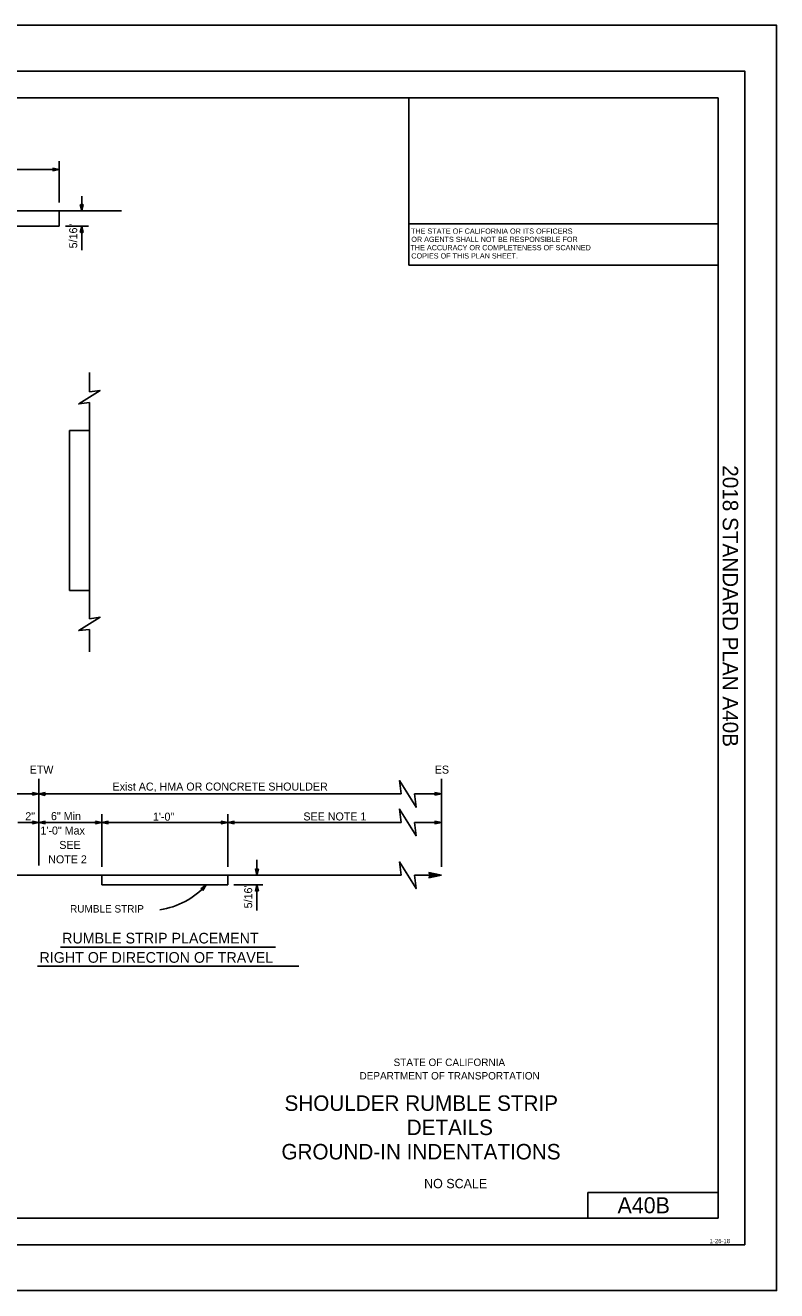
# Model space of a CAD drawing. Extents: x -893 to 867, y -474 to 712.
# Drawn here: x 162 to 867, y -474 to 712 of the extents above; entities that cross this region are included whole.
import ezdxf

# ---------------------------------------------------------------- set-up
doc = ezdxf.new("R2010")
doc.units = 0
for name, color, linetype in [('10 Sheet Format', 7, 'Continuous'), ('56 Stage 3 Anno', 7, 'Continuous'), ('57 Undefined', 7, 'Continuous'), ('60 Nongeo Data', 7, 'Continuous')]:
    doc.layers.add(name, color=color, linetype=linetype)

msp = doc.modelspace()

# ---------------------------------------------------------------- linework, layer by layer
at = {"layer": '10 Sheet Format'}
for p, q in [((-813.5, 644), (811.5, 644)), ((521.6, 487.1), (521.6, 644)), ((811.5, -406), (811.5, 644)), ((811.5, 525.9), (521.6, 525.9)), ((811.5, 487.1), (521.6, 487.1)), ((689.5, -406), (689.5, -382)), ((689.5, -382), (811.5, -382)), ((-813.5, -406), (811.5, -406)), ((836.6, -431), (836.6, -431))]:
    msp.add_line(p, q, dxfattribs=at)
for points in [[(-893.5, -474), (866.5, -474), (866.5, 712), (-893.5, 712)], [(-863.4, 669), (836.6, 669), (836.6, -431), (-863.4, -431)], [(-863.4, 669), (836.6, 669), (836.6, -431), (-863.4, -431)]]:
    msp.add_lwpolyline(points, close=True, dxfattribs=at)
at = {"layer": '56 Stage 3 Anno'}
for p, q in [((193.8, 584.6), (193.8, 545.8)), ((6, 576.8), (193.8, 576.8)), ((188.6, 576.8), (187.8, 578.2)), ((187.8, 578.2), (187.8, 578.2)), ((187.8, 578.2), (193.8, 576.8)), ((193.8, 576.8), (187.8, 575.5)), ((187.8, 575.5), (188.6, 576.8)), ((187.8, 575.5), (187.8, 575.5)), ((188.1, 577.8), (192.5, 576.8)), ((192.4, 576.8), (188.1, 575.8)), ((191.1, 576.8), (188.2, 576.2)), ((188.3, 577.4), (191.1, 576.8)), ((188.5, 577.1), (189.7, 576.8)), ((189.7, 576.8), (188.5, 576.6)), ((193.8, 576.8), (193.8, 576.8)), ((214.8, 538), (214.8, 551.9)), ((214.8, 538), (213.4, 544)), ((213.4, 544), (213.4, 544)), ((213.4, 544), (214.8, 543.2)), ((214.8, 539.4), (213.8, 543.7)), ((214.8, 540.7), (214.1, 543.6)), ((214.8, 542.1), (214.5, 543.3)), ((214.8, 543.2), (216.1, 544)), ((216.1, 544), (214.8, 538)), ((215.8, 543.8), (214.8, 539.4)), ((215.4, 543.5), (214.8, 540.7)), ((215.1, 543.3), (214.8, 542.1)), ((214.8, 538), (214.8, 538)), ((216.1, 544), (216.1, 544)), ((199.5, 523.7), (221.2, 523.7)), ((213.4, 517.7), (214.8, 523.7)), ((213.8, 517.9), (214.8, 522.3)), ((214.8, 501.3), (214.8, 523.7)), ((214.8, 523.7), (214.8, 523.7)), ((214.8, 523.7), (216.1, 517.7)), ((214.8, 522.3), (215.7, 517.9)), ((214.8, 518.5), (213.4, 517.7)), ((213.4, 517.7), (213.4, 517.7)), ((214.1, 518.1), (214.8, 520.9)), ((214.5, 518.3), (214.8, 519.5)), ((214.8, 520.9), (215.4, 518.1)), ((214.8, 519.5), (215, 518.3)), ((216.1, 517.7), (214.8, 518.5)), ((216.1, 517.7), (216.1, 517.7)), ((174.6, 5.6), (174.6, -75.5)), ((552.1, 5.6), (552.1, -76.8)), ((174.6, -8.4), (75.1, -8.4)), ((169.4, -8.4), (168.6, -7.1)), ((168.6, -7.1), (168.6, -7.1)), ((168.6, -7.1), (174.6, -8.4)), ((174.6, -8.4), (168.6, -9.7)), ((168.6, -9.7), (169.4, -8.4)), ((168.6, -9.7), (168.6, -9.7)), ((168.8, -7.4), (173.2, -8.4)), ((173.2, -8.4), (168.8, -9.4)), ((169, -7.8), (171.8, -8.4)), ((171.8, -8.4), (169, -9)), ((169.2, -8.1), (170.4, -8.4)), ((170.4, -8.4), (169.2, -8.7)), ((174.6, -8.4), (180.6, -7.1)), ((174.6, -8.4), (514.4, -8.4)), ((180.6, -9.8), (174.6, -8.4)), ((174.6, -8.4), (174.6, -8.4)), ((174.6, -8.4), (174.6, -8.4)), ((176, -8.4), (180.3, -7.4)), ((180.4, -9.4), (176, -8.4)), ((177.3, -8.4), (180.2, -7.8)), ((180.1, -9), (177.3, -8.4)), ((178.7, -8.4), (179.9, -8.2)), ((179.9, -8.7), (178.7, -8.4)), ((180.6, -7.1), (179.8, -8.4)), ((179.8, -8.4), (180.6, -9.8)), ((180.6, -7.1), (180.6, -7.1)), ((180.6, -9.8), (180.6, -9.8)), ((514.4, -8.4), (497.2, -8.4)), ((552.1, -8.4), (526.9, -8.4)), ((546.9, -8.4), (546.1, -7.1)), ((546.1, -7.1), (546.1, -7.1)), ((546.1, -7.1), (552.1, -8.4)), ((552.1, -8.4), (546.1, -9.7)), ((546.1, -9.7), (546.9, -8.4)), ((546.1, -9.7), (546.1, -9.7)), ((546.3, -7.4), (550.7, -8.4)), ((550.7, -8.4), (546.3, -9.4)), ((546.5, -7.8), (549.3, -8.4)), ((549.3, -8.4), (546.5, -9)), ((546.7, -8.1), (547.9, -8.4)), ((547.9, -8.4), (546.7, -8.7)), ((552.1, -8.4), (552.1, -8.4)), ((174.6, -35.2), (154.9, -35.2)), ((169.4, -35.2), (168.6, -33.9)), ((168.6, -33.9), (168.6, -33.9)), ((168.6, -33.9), (174.6, -35.2)), ((174.6, -35.2), (168.6, -36.6)), ((168.6, -36.6), (169.4, -35.2)), ((168.8, -34.2), (173.2, -35.2)), ((173.2, -35.2), (168.8, -36.2)), ((169, -34.6), (171.8, -35.2)), ((171.8, -35.2), (169, -35.9)), ((169.2, -34.9), (170.4, -35.2)), ((170.4, -35.2), (169.2, -35.5)), ((174.6, -35.2), (180.6, -33.9)), ((174.6, -35.2), (174.6, -35.2)), ((180.6, -36.6), (174.6, -35.2)), ((174.6, -35.2), (174.6, -35.2)), ((233.6, -35.2), (174.6, -35.2)), ((176, -35.2), (180.3, -34.3)), ((180.4, -36.2), (176, -35.2)), ((177.3, -35.2), (180.2, -34.6)), ((180.1, -35.9), (177.3, -35.2)), ((178.7, -35.2), (179.9, -35)), ((179.9, -35.5), (178.7, -35.2)), ((180.6, -33.9), (179.8, -35.2)), ((179.8, -35.2), (180.6, -36.6)), ((180.6, -33.9), (180.6, -33.9)), ((228.4, -35.2), (227.6, -33.9)), ((227.6, -33.9), (227.6, -33.9)), ((227.6, -33.9), (233.6, -35.2)), ((233.6, -35.2), (227.6, -36.6)), ((227.6, -36.6), (228.4, -35.2)), ((227.8, -34.2), (232.3, -35.2)), ((232.2, -35.2), (227.9, -36.2)), ((230.9, -35.2), (228, -35.9)), ((228.1, -34.6), (230.9, -35.2)), ((228.3, -34.9), (229.5, -35.2)), ((229.5, -35.2), (228.3, -35.5)), ((233.6, -27.4), (233.6, -76.8)), ((233.6, -35.2), (239.6, -33.9)), ((233.6, -35.2), (386.6, -35.2)), ((233.6, -35.2), (233.6, -35.2)), ((239.6, -36.6), (233.6, -35.2)), ((233.6, -35.2), (233.6, -35.2)), ((235, -35.2), (239.4, -34.3)), ((239.4, -36.2), (235, -35.2)), ((236.4, -35.2), (239.2, -34.6)), ((239.2, -35.9), (236.4, -35.2)), ((237.8, -35.2), (239, -35)), ((239, -35.5), (237.8, -35.2)), ((239.6, -33.9), (238.8, -35.2)), ((238.8, -35.2), (239.6, -36.6)), ((239.6, -33.9), (239.6, -33.9)), ((346.5, -35.2), (345.7, -33.9)), ((345.7, -33.9), (345.7, -33.9)), ((345.7, -33.9), (351.7, -35.2)), ((351.7, -35.2), (345.7, -36.6)), ((345.7, -36.6), (346.5, -35.2)), ((346, -34.2), (350.4, -35.2)), ((350.3, -35.2), (346, -36.2)), ((346.2, -34.6), (349, -35.2)), ((349, -35.2), (346.2, -35.9)), ((346.4, -34.9), (347.6, -35.2)), ((347.6, -35.2), (346.4, -35.5)), ((351.7, -27.4), (351.7, -76.8)), ((351.7, -35.2), (357.7, -33.9)), ((351.7, -35.2), (351.7, -35.2)), ((357.7, -36.6), (351.7, -35.2)), ((351.7, -35.2), (351.7, -35.2)), ((353.1, -35.2), (357.5, -34.3)), ((357.5, -36.2), (353.1, -35.2)), ((354.5, -35.2), (357.3, -34.6)), ((357.3, -35.9), (354.5, -35.2)), ((355.9, -35.2), (357.1, -35)), ((357.1, -35.5), (355.9, -35.2)), ((357.7, -33.9), (356.9, -35.2)), ((356.9, -35.2), (357.7, -36.6)), ((357.7, -33.9), (357.7, -33.9)), ((386.6, -35.2), (514.4, -35.2)), ((514.4, -35.2), (497.2, -35.2)), ((552.1, -35.2), (526.9, -35.2)), ((546.9, -35.2), (546.1, -33.9)), ((546.1, -33.9), (546.1, -33.9)), ((546.1, -33.9), (552.1, -35.2)), ((552.1, -35.2), (546.1, -36.6)), ((546.1, -36.6), (546.9, -35.2)), ((546.3, -34.2), (550.7, -35.2)), ((550.7, -35.2), (546.3, -36.2)), ((546.5, -34.6), (549.3, -35.2)), ((549.3, -35.2), (546.5, -35.9)), ((546.7, -34.9), (547.9, -35.2)), ((547.9, -35.2), (546.7, -35.5)), ((552.1, -35.2), (552.1, -35.2)), ((168.6, -36.6), (168.6, -36.6)), ((180.6, -36.6), (180.6, -36.6)), ((227.6, -36.6), (227.6, -36.6)), ((239.6, -36.6), (239.6, -36.6)), ((345.7, -36.6), (345.7, -36.6)), ((357.7, -36.6), (357.7, -36.6)), ((546.1, -36.6), (546.1, -36.6)), ((379.1, -84.6), (379.1, -70.1)), ((379.1, -84.6), (377.8, -78.6)), ((377.8, -78.6), (377.8, -78.6)), ((377.8, -78.6), (379.1, -79.4)), ((379.1, -83.2), (378.2, -78.8)), ((379.1, -81.8), (378.5, -79)), ((379.1, -80.5), (378.9, -79.3)), ((379.1, -79.4), (380.5, -78.6)), ((380.5, -78.6), (379.1, -84.6)), ((380.1, -78.8), (379.1, -83.2)), ((379.8, -79.1), (379.1, -81.8)), ((379.4, -79.2), (379.1, -80.5)), ((380.5, -78.6), (380.5, -78.6)), ((326.5, -97.3), (331.5, -93.8)), ((326.9, -97.4), (330.6, -94.8)), ((330.6, -94.8), (328.3, -98.7)), ((331.5, -93.8), (328.4, -99.1)), ((331.5, -93.8), (331.5, -93.8)), ((357.4, -93.7), (384.6, -93.7)), ((377.8, -99.7), (379.1, -93.7)), ((379.1, -84.6), (379.1, -84.6)), ((379.1, -117.7), (379.1, -93.7)), ((379.1, -93.7), (379.1, -93.7)), ((379.1, -93.7), (380.5, -99.7)), ((328, -97.6), (326.5, -97.3)), ((326.5, -97.3), (326.5, -97.3)), ((327.3, -97.5), (329.6, -95.8)), ((327.7, -97.6), (328.7, -96.9)), ((328.4, -99.1), (328, -97.6)), ((328.7, -96.9), (328.1, -97.9)), ((329.6, -95.8), (328.2, -98.4)), ((328.4, -99.1), (328.4, -99.1)), ((379.1, -98.9), (377.8, -99.7)), ((377.8, -99.7), (377.8, -99.7)), ((378.2, -99.5), (379.1, -95.1)), ((378.5, -99.3), (379.1, -96.5)), ((378.9, -99.1), (379.1, -97.9)), ((379.1, -95.1), (380.1, -99.5)), ((379.1, -96.5), (379.8, -99.3)), ((379.1, -97.9), (379.4, -99.1)), ((380.5, -99.7), (379.1, -98.9)), ((380.5, -99.7), (380.5, -99.7))]:
    msp.add_line(p, q, dxfattribs=at)
for points in [[(514.4, -8.4), (512.8, 4.1), (528.4, -20.9), (526.9, -8.4)], [(514.4, -35.2), (512.8, -22.7), (528.4, -47.7), (526.9, -35.2)]]:
    msp.add_lwpolyline(points, dxfattribs=at)
msp.add_arc((277, -44.1), 73.8, 278.6528, 317.5988, dxfattribs=at)
at = {"layer": '57 Undefined'}
for p, q in [((195, -152), (396.6, -152)), ((173.4, -170), (418.5, -170))]:
    msp.add_line(p, q, dxfattribs=at)
at = {"layer": '60 Nongeo Data'}
for p, q in [((811.5, 644), (811.5, 644)), ((-52.2, 538), (252, 538)), ((222.1, 368.3), (222.1, 386.7)), ((222.1, 344.6), (222.1, 358.3)), ((222.1, 344.6), (222.1, 169.6)), ((222.1, 155.8), (222.1, 169.6)), ((222.1, 132.1), (222.1, 145.8)), ((222.1, 124.6), (222.1, 132.1)), ((541.9, -84.6), (540.3, -82)), ((540.3, -82), (540.3, -82)), ((540.3, -82), (552.1, -84.6)), ((540.7, -82.7), (549.4, -84.6)), ((75.1, -84.6), (514.4, -84.6)), ((514.4, -84.6), (497.2, -84.6)), ((552.1, -84.6), (526.9, -84.6)), ((552.1, -84.6), (540.3, -87.2)), ((540.3, -87.2), (541.9, -84.6)), ((540.3, -87.2), (540.3, -87.2)), ((549.3, -84.6), (540.7, -86.5)), ((546.6, -84.6), (541.1, -85.8)), ((541.2, -83.4), (546.6, -84.6)), ((541.5, -84.1), (543.9, -84.6)), ((543.9, -84.6), (541.5, -85.1)), ((552.1, -84.6), (552.1, -84.6))]:
    msp.add_line(p, q, dxfattribs=at)
for points in [[(193.8, 523.7), (193.8, 538)], [(6, 523.7), (193.8, 523.7)], [(222.1, 368.3), (232.1, 369.6), (212.1, 357.1), (222.1, 358.3)], [(222.1, 332.1), (203.4, 332.1)], [(203.4, 332.1), (203.4, 182.1)], [(203.4, 182.1), (222.1, 182.1)], [(222.1, 155.8), (232.1, 157.1), (212.1, 144.6), (222.1, 145.8)], [(514.4, -84.6), (512.8, -72.1), (528.4, -97.1), (526.9, -84.6)], [(233.6, -84.6), (233.6, -93.7)], [(233.6, -93.7), (351.7, -93.7)], [(351.7, -93.7), (351.7, -84.6)]]:
    msp.add_lwpolyline(points, dxfattribs=at)

# ---------------------------------------------------------------- texts
at = {"layer": '10 Sheet Format'}
for s, height, p in [('THE STATE OF CALIFORNIA OR ITS OFFICERS', 4.9, (523.6, 516.6)), ('OR AGENTS SHALL NOT BE RESPONSIBLE FOR', 4.9, (523.9, 508.9)), ('THE ACCURACY OR COMPLETENESS OF SCANNED', 4.9, (523.1, 501.1)), ('COPIES OF THIS PLAN SHEET.', 4.9, (523.9, 493.4)), ('STATE OF CALIFORNIA', 7, (507.3, -263.5)), ('DEPARTMENT OF TRANSPORTATION', 7, (475.3, -276.1)), ('SHOULDER RUMBLE STRIP', 14.5, (405, -305.5)), ('DETAILS', 14.5, (519.6, -328.2)), ('GROUND-IN INDENTATIONS', 14.5, (402.1, -351)), ('NO SCALE', 8.75, (535.9, -378)), ('A40B', 15, (717.3, -401.5)), ('1-26-18', 4, (803.7, -429.5))]:
    msp.add_text(s, height=height, dxfattribs=at).set_placement(p)
msp.add_text('2018 STANDARD PLAN A40B', height=14.5, rotation=270, dxfattribs=at).set_placement((815.9, 299.6))
at = {"layer": '57 Undefined'}
for p in [(210.6, 502.9), (374.7, -115.7)]:
    msp.add_text('5/16"', height=7.5, rotation=90, dxfattribs=at).set_placement(p)
for s, height, p in [('ETW', 7.5, (166, 10.6)), ('ES', 7.5, (545.9, 10.6)), ('Exist AC, HMA OR CONCRETE SHOULDER', 7.5, (243.8, -5.3)), ('2"', 7.5, (161.9, -33.1)), ('6" Min', 7.5, (186, -33)), ('1\'-0"', 7.5, (281.6, -33.5)), ('SEE NOTE 1', 7.5, (422.7, -33.3)), ('1\'-0" Max', 7.5, (176.1, -46.5)), ('SEE', 7.5, (193.8, -60)), ('NOTE 2', 7.5, (183.4, -73.5)), ('RUMBLE STRIP', 7, (203.9, -119.6)), ('RUMBLE STRIP PLACEMENT', 10, (196.5, -148.6)), ('RIGHT OF DIRECTION OF TRAVEL', 10, (175.2, -166.7))]:
    msp.add_text(s, height=height, dxfattribs=at).set_placement(p)

doc.saveas('drawing.dxf')
